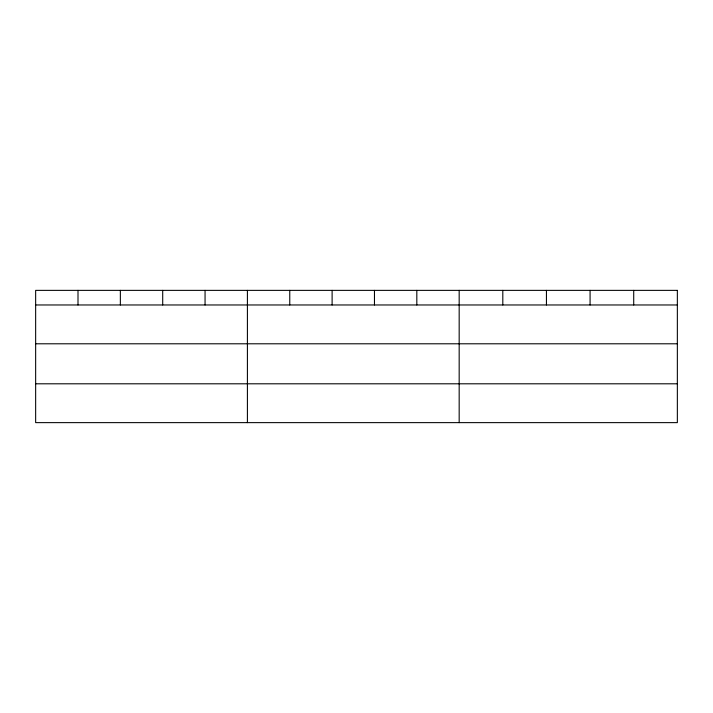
<?xml version="1.0" encoding="UTF-8"?>
<svg xmlns="http://www.w3.org/2000/svg" width="713" height="713" viewBox="0 0 713 713"><rect width="100%" height="100%" fill="white"/><g stroke="black" fill="none" stroke-linecap="round" stroke-linejoin="round"><path stroke-width="1.07" d="M35.65 304.968L677.35 304.968M35.65 343.791L677.35 343.791M35.65 383.799L677.35 383.799M633.714 290.369L633.714 304.968M590.079 290.369L590.079 304.968M546.443 290.369L546.443 304.968M502.808 290.369L502.808 304.968M459.172 290.369L459.172 422.631M416.82 290.369L416.82 304.968M374.468 290.369L374.468 304.968M332.115 290.369L332.115 304.968M289.763 290.369L289.763 304.968M247.411 290.369L247.411 422.631M205.059 290.369L205.059 304.968M162.707 290.369L162.707 304.968M120.354 290.369L120.354 304.968M78.002 290.369L78.002 304.968M677.35 290.369L35.65 290.369L35.65 422.631L677.35 422.631L677.35 290.369"/></g></svg>
